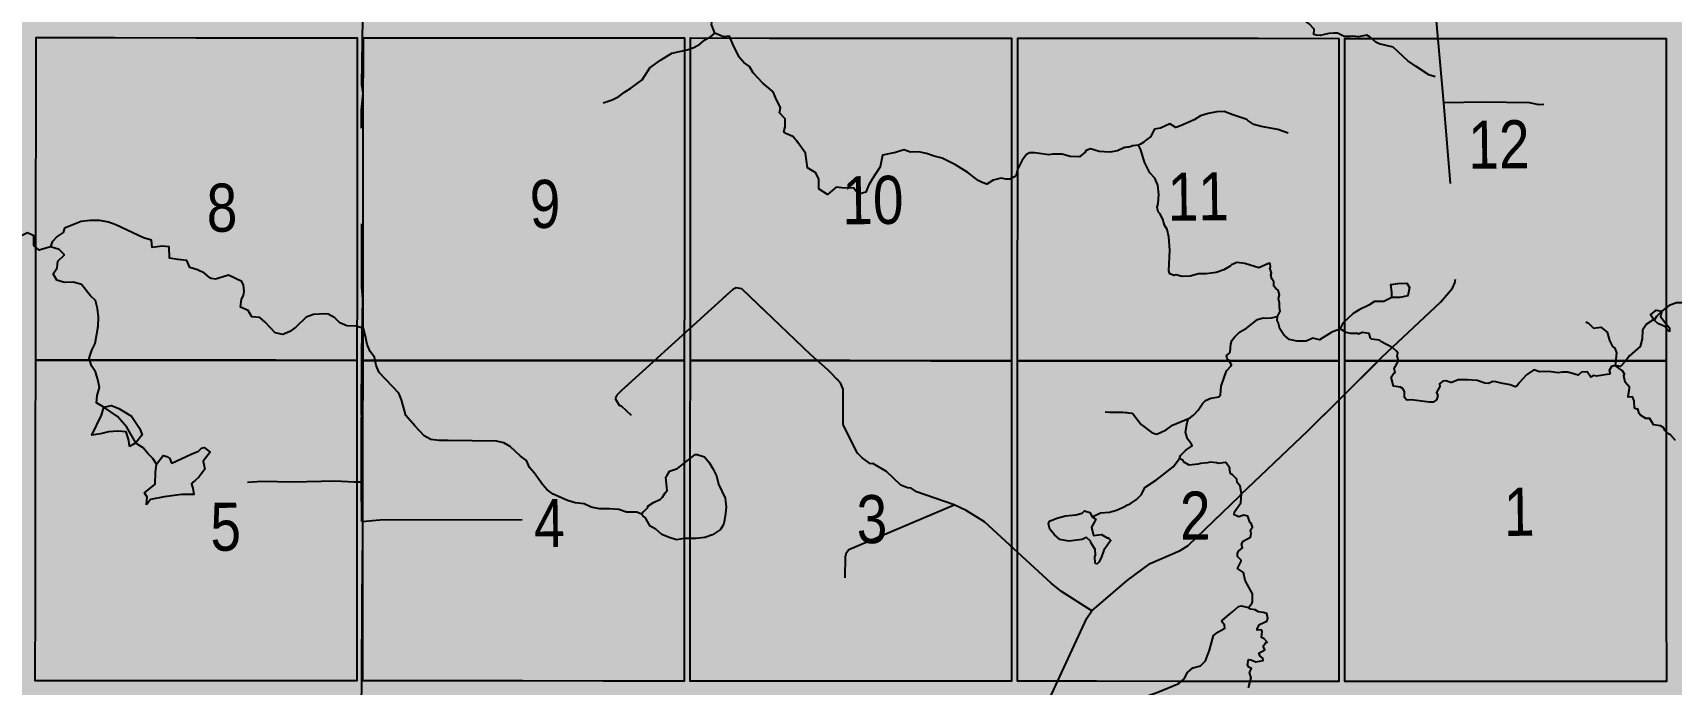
# Model space of a CAD drawing. Extents: x 399452 to 415540, y 6060435 to 6067869.
# Drawn here: x 409955.3 to 410227.1, y 6063408.6 to 6063516.7 of the extents above; entities that cross this region are included whole.
import ezdxf
from ezdxf.enums import TextEntityAlignment as Align

# ---------------------------------------------------------------- set-up
doc = ezdxf.new("R2010")
doc.units = 0
doc.header["$LTSCALE"] = 5
doc.linetypes.add('DASHED2', pattern=[9.525, 6.35, -3.175])
for name, color, linetype in [('Quarters', 8, 'Continuous'), ('RoadSeg', 57, 'DASHED2'), ('T-WATER', 160, 'Continuous')]:
    doc.layers.add(name, color=color, linetype=linetype)
doc.layers.add('ROUTE-MAP-BACKGROUND-H', color=7, linetype='Continuous', true_color=0xf0ebff)
doc.styles.add('120', font='ARIALN.TTF', dxfattribs={"height": 13})
doc.styles.get("Standard").update_dxf_attribs({"font": 'ARIALN.TTF'})

# ---------------------------------------------------------------- blocks, each defined once
blk = doc.blocks.new('*U228')
h = blk.add_hatch(color=255)
edge = h.paths.add_edge_path()
edge.add_line((-44, -28.5), (44, -28.5))
edge.add_arc((44, -22.5), 6, 270, 360)
edge.add_line((50, -22.5), (50, 21))
edge.add_arc((44, 21), 6, 0, 90)
edge.add_line((44, 27), (-44, 27))
edge.add_arc((-44, 21), 6, 90, 180)
edge.add_line((-50, 21), (-50, -22.5))
edge.add_arc((-44, -22.5), 6, 180, 270)
at = {"color": 1, "flags": 128}
blk.add_lwpolyline([(-44, -28.5, 3, 3, 0), (44, -28.5, 3, 3, 0.414214), (50, -22.5, 3, 3, 0), (50, 21, 3, 0, 0.414214), (44, 27, 0, 0, 0), (-44, 27, 0, 0, 0.414214), (-50, 21, 0, 0, 0), (-50, -22.5, 0, 3, 0.414214)], format="xyseb", close=True, dxfattribs=at)
at = {"color": 1, "lineweight": 30, "flags": 104}
blk.add_attdef('ENTER_TEXT', text='', height=10, dxfattribs=at).set_placement((0, 0), align=Align.MIDDLE_CENTER)

msp = doc.modelspace()

# ---------------------------------------------------------------- hatches: boundary and pattern name
at = {"layer": 'ROUTE-MAP-BACKGROUND-H'}
h = msp.add_hatch(color=256, dxfattribs=at)
h.dxf.hatch_style = 1
h.paths.add_polyline_path([(410779.995, 6062481.762), (410779.995, 6063736.327), (409587.427, 6063736.085), (409587.427, 6062481.762)])

# ---------------------------------------------------------------- linework, layer by layer
at = {"layer": 'Quarters', "flags": 128}
for points in [[(410009.084, 6063462.34), (409995.677, 6063462.347), (409982.27, 6063462.355), (409968.863, 6063462.363), (409955.79, 6063462.371), (409955.807, 6063475.75), (409955.824, 6063489.129), (409955.842, 6063502.508), (409955.859, 6063515.887), (409968.926, 6063515.879), (409982.329, 6063515.871), (409995.731, 6063515.863), (410009.133, 6063515.855), (410009.121, 6063502.476), (410009.108, 6063489.097), (410009.096, 6063475.719)], [(410063.38, 6063462.308), (410049.973, 6063462.316), (410036.566, 6063462.323), (410023.159, 6063462.331), (410010.087, 6063462.339), (410010.099, 6063475.718), (410010.112, 6063489.097), (410010.124, 6063502.476), (410010.136, 6063515.855), (410023.204, 6063515.847), (410036.606, 6063515.839), (410050.008, 6063515.831), (410063.41, 6063515.823), (410063.403, 6063502.444), (410063.395, 6063489.065), (410063.388, 6063475.687)], [(410117.676, 6063462.276), (410104.269, 6063462.284), (410090.863, 6063462.292), (410077.456, 6063462.3), (410064.384, 6063462.307), (410064.391, 6063475.686), (410064.398, 6063489.065), (410064.406, 6063502.444), (410064.414, 6063515.823), (410077.481, 6063515.815), (410090.883, 6063515.807), (410104.285, 6063515.799), (410117.687, 6063515.791), (410117.684, 6063502.412), (410117.682, 6063489.033), (410117.679, 6063475.655)], [(410171.973, 6063462.244), (410158.566, 6063462.252), (410145.159, 6063462.26), (410131.752, 6063462.268), (410118.68, 6063462.275), (410118.682, 6063475.654), (410118.685, 6063489.033), (410118.688, 6063502.412), (410118.69, 6063515.79), (410131.758, 6063515.783), (410145.16, 6063515.775), (410158.562, 6063515.767), (410171.964, 6063515.758), (410171.966, 6063502.38), (410171.968, 6063489.001), (410171.97, 6063475.622)], [(410226.269, 6063462.236), (410212.862, 6063462.238), (410199.455, 6063462.24), (410186.048, 6063462.242), (410172.976, 6063462.244), (410172.974, 6063475.622), (410172.972, 6063489.001), (410172.97, 6063502.38), (410172.968, 6063515.758), (410186.035, 6063515.755), (410199.437, 6063515.752), (410212.839, 6063515.748), (410226.241, 6063515.745), (410226.248, 6063502.368), (410226.255, 6063488.99), (410226.262, 6063475.613)], [(410009.084, 6063462.34), (410009.071, 6063448.961), (410009.059, 6063435.582), (410009.047, 6063422.203), (410009.035, 6063409.158), (409995.623, 6063409.166), (409982.212, 6063409.174), (409968.8, 6063409.182), (409955.722, 6063409.189), (409955.739, 6063422.234), (409955.756, 6063435.613), (409955.773, 6063448.992), (409955.79, 6063462.371), (409968.863, 6063462.363), (409982.27, 6063462.355), (409995.677, 6063462.347)], [(410063.38, 6063462.308), (410063.373, 6063448.929), (410063.365, 6063435.55), (410063.358, 6063422.171), (410063.351, 6063409.127), (410049.939, 6063409.135), (410036.527, 6063409.142), (410023.116, 6063409.15), (410010.039, 6063409.158), (410010.05, 6063422.202), (410010.063, 6063435.581), (410010.075, 6063448.96), (410010.087, 6063462.339), (410023.159, 6063462.331), (410036.566, 6063462.323), (410049.973, 6063462.316)], [(410117.676, 6063462.276), (410117.674, 6063448.897), (410117.671, 6063435.518), (410117.668, 6063422.14), (410117.666, 6063409.095), (410104.255, 6063409.103), (410090.843, 6063409.111), (410077.431, 6063409.119), (410064.354, 6063409.126), (410064.361, 6063422.171), (410064.369, 6063435.55), (410064.376, 6063448.928), (410064.384, 6063462.307), (410077.456, 6063462.3), (410090.863, 6063462.292), (410104.269, 6063462.284)], [(410171.973, 6063462.244), (410171.975, 6063448.865), (410171.977, 6063435.486), (410171.979, 6063422.108), (410171.982, 6063409.064), (410158.57, 6063409.071), (410145.158, 6063409.079), (410131.747, 6063409.087), (410118.669, 6063409.095), (410118.672, 6063422.139), (410118.675, 6063435.518), (410118.677, 6063448.897), (410118.68, 6063462.275), (410131.752, 6063462.268), (410145.159, 6063462.26), (410158.566, 6063462.252)], [(410226.269, 6063462.236), (410226.276, 6063448.859), (410226.283, 6063435.481), (410226.29, 6063422.104), (410226.297, 6063409.061), (410212.886, 6063409.062), (410199.474, 6063409.062), (410186.062, 6063409.063), (410172.985, 6063409.064), (410172.983, 6063422.108), (410172.981, 6063435.486), (410172.978, 6063448.865), (410172.976, 6063462.244), (410186.048, 6063462.242), (410199.455, 6063462.24), (410212.862, 6063462.238)]]:
    msp.add_lwpolyline(points, close=True, dxfattribs=at)
at = {"layer": 'RoadSeg'}
for p, q in [((410009.908, 6063435.573), (410009.834, 6063442.16)), ((410155.457, 6063439.809), (410155.718, 6063440.08))]:
    msp.add_line(p, q, dxfattribs=at)
at = {"layer": 'RoadSeg', "flags": 128}
for points in [[(410189.403, 6063505.05), (410188.134, 6063519.298), (410185.94, 6063547.267), (410185.208, 6063551.944), (410181.361, 6063570.062)], [(410009.855, 6063453.259), (410009.874, 6063463.722), (410010.053, 6063472.477), (410009.91, 6063474.504), (410009.849, 6063503.883), (410010.09, 6063506.616), (410009.893, 6063508.076), (410010.225, 6063531.508), (410010.102, 6063535.698), (410009.859, 6063536.192), (410009.287, 6063536.479), (410008.189, 6063536.489), (409999.051, 6063535.895), (409984.487, 6063535.451), (409980.259, 6063535.527), (409978.358, 6063535.72)], [(410169.365, 6063453.15), (410179.122, 6063462.873), (410188.844, 6063471.964), (410190.823, 6063474.336), (410191.204, 6063475.209), (410191.351, 6063476.077), (410191.438, 6063478.242), (410191.193, 6063483.494), (410189.403, 6063505.05)], [(410205.978, 6063504.805), (410205.215, 6063504.722), (410203.61, 6063505.054), (410195.988, 6063505.191), (410189.403, 6063505.05)], [(410009.834, 6063442.16), (410009.874, 6063463.722), (410010.053, 6063472.477), (410009.91, 6063474.504), (410009.91, 6063474.643)], [(410089.758, 6063453.204), (410089.762, 6063457.573), (410089.274, 6063458.628), (410087.165, 6063460.779), (410084.35, 6063463.247), (410072.904, 6063474.183), (410072.002, 6063474.364), (410071.408, 6063474.118), (410052.967, 6063457.321), (410052.185, 6063456.539), (410051.929, 6063456.034), (410052.552, 6063454.916), (410052.888, 6063454.79), (410054.587, 6063453.228)], [(410108.173, 6063438.368), (410101.905, 6063440.496), (410101.026, 6063441.143), (410100.393, 6063441.196), (410099.285, 6063441.639), (410096.908, 6063443.884), (410094.684, 6063445.201), (410094.285, 6063445.192), (410092.867, 6063446.16), (410092.118, 6063446.943), (410089.756, 6063451.617), (410089.762, 6063457.573), (410089.274, 6063458.628), (410087.165, 6063460.779), (410084.35, 6063463.247), (410072.904, 6063474.183), (410072.002, 6063474.364), (410071.408, 6063474.118), (410052.967, 6063457.321), (410052.185, 6063456.539), (410051.929, 6063456.034), (410052.552, 6063454.916), (410052.888, 6063454.79), (410056.214, 6063451.733), (410056.321, 6063451.37)], [(410155.718, 6063440.08), (410166.839, 6063450.632), (410179.122, 6063462.873), (410188.844, 6063471.964), (410190.823, 6063474.336), (410190.904, 6063474.521)], [(409990.936, 6063442.123), (409993.361, 6063442.308), (409998.421, 6063442.182), (410005.439, 6063442.332), (410008.602, 6063442.2), (410009.834, 6063442.16)], [(410090.064, 6063426.269), (410090.121, 6063429.797), (410090.274, 6063430.433), (410090.696, 6063430.941), (410108.173, 6063438.368)], [(410131.008, 6063420.787), (410125.981, 6063424.007), (410124.255, 6063425.368), (410113.158, 6063435.546), (410110.156, 6063437.412), (410108.173, 6063438.368)], [(410131.008, 6063420.787), (410136.856, 6063425.803), (410140.69, 6063428.613), (410145.634, 6063430.815), (410146.981, 6063431.609), (410155.457, 6063439.809)], [(410009.788, 6063399.103), (410009.998, 6063429.819), (410009.908, 6063435.573)], [(410009.908, 6063435.573), (410012.897, 6063435.87), (410036.486, 6063435.94)], [(410090.339, 6063363.421), (410096.593, 6063365.051), (410106.063, 6063367.217), (410106.591, 6063367.461), (410106.981, 6063367.868), (410120.625, 6063399.004), (410130.136, 6063419.537), (410131.008, 6063420.787)]]:
    msp.add_lwpolyline(points, dxfattribs=at)
at = {"layer": 'T-WATER'}
for p, q in [((410082.03, 6063498.753), (410082.024, 6063498.762)), ((410139.869, 6063498.745), (410139.857, 6063498.737))]:
    msp.add_line(p, q, dxfattribs=at)
at = {"layer": 'T-WATER', "flags": 128}
for points in [[(410068.42, 6063516.63), (410067.914, 6063518.038), (410068.055, 6063519.033), (410067.126, 6063520.262), (410067.049, 6063520.559), (410067.033, 6063521.775), (410067.27, 6063524.165), (410067.78, 6063525.929)], [(410187.959, 6063509.388), (410186.906, 6063509.73), (410184.772, 6063511.081), (410183.423, 6063512.024), (410180.993, 6063514.278), (410178.655, 6063514.862), (410178.098, 6063515.136), (410177.183, 6063515.977), (410176.63, 6063516.309), (410175.24, 6063516.031), (410174.233, 6063516.119), (410173.903, 6063516.051), (410172.858, 6063516.093), (410171.754, 6063516.606), (410171.149, 6063516.647), (410170.284, 6063516.558), (410168.891, 6063516.225), (410168.235, 6063516.287), (410167.82, 6063516.415), (410167.894, 6063517.31), (410167.031, 6063518.193), (410166.119, 6063518.835), (410164.827, 6063520.266)], [(410049.931, 6063505.046), (410051.431, 6063505.554), (410052.535, 6063506.097), (410053.452, 6063506.85), (410054.492, 6063507.488), (410056.391, 6063508.896), (410057.685, 6063510.894), (410059.457, 6063512.142), (410061.318, 6063513.281), (410063.841, 6063513.85), (410064.958, 6063514.219), (410065.963, 6063514.82), (410066.799, 6063515.489), (410067.736, 6063516.024), (410068.42, 6063516.63)], [(410082.024, 6063498.762), (410081.785, 6063499.023), (410081.371, 6063499.475), (410080.228, 6063499.96), (410079.907, 6063500.264), (410080.105, 6063501.071), (410080.111, 6063502.431), (410079.156, 6063503.391), (410079.315, 6063504.267), (410078.681, 6063505.553), (410078.1, 6063506.888), (410076.373, 6063508.378), (410074.816, 6063510.065), (410074.204, 6063511.087), (410073.25, 6063511.783), (410072.484, 6063512.646), (410071.421, 6063514.809), (410070.9, 6063516.107), (410069.903, 6063516.018), (410068.42, 6063516.63)], [(410163.583, 6063500.011), (410161.852, 6063500.614), (410159.055, 6063501.116), (410157.851, 6063501.488), (410156.843, 6063502.139), (410156.693, 6063502.317), (410154.387, 6063503.058), (410152.921, 6063503.6), (410151.711, 6063503.566), (410150.284, 6063503.276), (410149.023, 6063502.903), (410147.978, 6063502.24), (410145.722, 6063501.264), (410144.909, 6063500.99), (410143.904, 6063501.559), (410142.352, 6063500.864), (410141.386, 6063500.672), (410140.714, 6063499.439), (410140.13, 6063498.96), (410139.869, 6063498.745)], [(410133.948, 6063496.864), (410132.22, 6063496.986), (410130.74, 6063497.408), (410130.039, 6063497.181), (410129.879, 6063496.866), (410128.951, 6063496.13), (410127.373, 6063496.145), (410126.069, 6063496.552), (410124.523, 6063496.556), (410123.879, 6063496.448), (410121.541, 6063496.771), (410120.639, 6063496.748), (410120.176, 6063496.478), (410119.408, 6063495.535), (410118.631, 6063493.985), (410118.377, 6063492.917), (410117.4, 6063492.411), (410116.744, 6063492.39), (410115.973, 6063492.565), (410114.637, 6063492.237), (410113.562, 6063491.553), (410112.773, 6063491.83), (410112.149, 6063492.193), (410110.444, 6063493.501), (410108.355, 6063494.761), (410106.169, 6063495.904), (410104.806, 6063496.21), (410103.571, 6063496.632), (410102.257, 6063496.96), (410100.899, 6063496.897), (410099.786, 6063497.267), (410098.4, 6063496.836), (410096.268, 6063496.374), (410095.854, 6063494.418), (410094.521, 6063492.413), (410093.917, 6063491.363), (410093.522, 6063490.22), (410092.341, 6063489.904), (410092.18, 6063490.004), (410091.458, 6063490.971), (410090.011, 6063490.933), (410088.588, 6063491.091), (410087.144, 6063489.852), (410085.761, 6063490.766), (410085.702, 6063490.857), (410085.721, 6063492.395), (410085.188, 6063493.465), (410083.846, 6063494.266), (410083.491, 6063496.692), (410082.216, 6063498.491), (410082.03, 6063498.753)], [(410136.825, 6063497.682), (410136.559, 6063497.654), (410136.387, 6063497.635), (410135.239, 6063497.077), (410133.948, 6063496.864)], [(410138.736, 6063498.013), (410137.748, 6063497.934), (410137.338, 6063497.738), (410137.091, 6063497.711), (410136.825, 6063497.682)], [(410139.857, 6063498.737), (410139.595, 6063498.563), (410139.047, 6063498.198), (410138.736, 6063498.013)], [(410161.803, 6063469.623), (410162.241, 6063470.472), (410162.13, 6063471.032), (410162.095, 6063471.831), (410161.93, 6063472.592), (410162.119, 6063473.191), (410161.92, 6063473.989), (410161.562, 6063474.177), (410161.178, 6063474.664), (410161.157, 6063475.349), (410160.827, 6063475.878), (410160.686, 6063476.48), (410160.816, 6063476.828), (410160.532, 6063477.711), (410160.652, 6063477.876), (410160.55, 6063478.422), (410160.317, 6063478.424), (410158.701, 6063477.692), (410156.368, 6063478.383), (410155.016, 6063478.596), (410154.136, 6063478.192), (410153.921, 6063477.98), (410152.89, 6063477.338), (410151.601, 6063476.923), (410149.927, 6063476.706), (410148.66, 6063476.688), (410147.293, 6063476.33), (410145.975, 6063476.266), (410144.942, 6063476.522), (410144.653, 6063476.408), (410143.951, 6063476.672), (410143.785, 6063477.211), (410143.95, 6063480.595), (410143.784, 6063482.841), (410143.498, 6063484.061), (410143.024, 6063484.791), (410142.788, 6063485.767), (410142.255, 6063486.706), (410142, 6063486.986), (410141.824, 6063487.732), (410141.98, 6063488.349), (410142.084, 6063489.837), (410141.936, 6063491.426), (410141.45, 6063492.567), (410140.59, 6063493.46), (410139.707, 6063495.217), (410139.117, 6063497.265), (410138.736, 6063498.013)], [(410003.728, 6063470.03), (410001.858, 6063469.971), (410000.662, 6063469.498), (409998.937, 6063467.852), (409997.964, 6063467.137), (409996.802, 6063466.619), (409995.509, 6063466.925), (409993.873, 6063468.663), (409992.99, 6063469.462), (409991.653, 6063469.581), (409991.04, 6063470.607), (409989.749, 6063471.188), (409989.941, 6063472.486), (409990.265, 6063473.119), (409990.371, 6063473.796), (409990.272, 6063474.838), (409989.986, 6063475.436), (409987.766, 6063476.448), (409986.906, 6063476.218), (409986.148, 6063475.948), (409985.615, 6063475.834), (409984.9, 6063475.921), (409984.691, 6063476.019), (409983.759, 6063476.815), (409982.632, 6063477.376), (409981.349, 6063477.748), (409980.875, 6063478.917), (409979.348, 6063479.054), (409977.992, 6063479.298), (409977.949, 6063481.188), (409976.751, 6063481.291), (409975.108, 6063481.07), (409974.982, 6063482.276), (409973.686, 6063482.664), (409969.089, 6063484.817), (409967.836, 6063485.251), (409966.399, 6063485.521), (409964.793, 6063485.523), (409963.339, 6063485.388), (409960.574, 6063484.26), (409960.33, 6063483.528), (409959.349, 6063482.863), (409958.514, 6063482.027), (409958.211, 6063481.155)], [(409958.211, 6063481.155), (409956.367, 6063480.615), (409955.455, 6063481.369), (409955.499, 6063482.99), (409954.398, 6063483.506), (409953.326, 6063482.919), (409953.04, 6063482.629), (409952.151, 6063482.231)], [(409975.797, 6063445.103), (409975.203, 6063446.056), (409974.367, 6063446.885), (409973.63, 6063447.809), (409972.752, 6063448.383), (409972.413, 6063448.679), (409970.894, 6063451.226), (409969.364, 6063453.031), (409967.077, 6063454.546), (409965.872, 6063455.304), (409965.958, 6063456.511), (409966.344, 6063457.815), (409966.065, 6063459.175), (409965.686, 6063460.426), (409965.04, 6063461.415), (409964.672, 6063462.683), (409965.073, 6063464.002), (409965.633, 6063465.126), (409966.169, 6063467.989), (409966.187, 6063469.504), (409966.014, 6063470.948), (409965.722, 6063472.274), (409964.847, 6063473.066), (409963.359, 6063474.9), (409962.065, 6063475.303), (409960.538, 6063475.241), (409959.29, 6063475.653), (409958.694, 6063476.68), (409959.345, 6063477.702), (409959.462, 6063478.8), (409960.514, 6063479.804), (409960.492, 6063479.904), (409959.651, 6063480.742), (409958.211, 6063481.155)], [(410180.779, 6063472.771), (410179.408, 6063472.125), (410177.902, 6063472.128), (410176.953, 6063471.466), (410175.333, 6063470.697), (410174.317, 6063470.097), (410172.643, 6063468.492), (410172.14, 6063467.526)], [(410225.564, 6063470.518), (410224.679, 6063469.624), (410224.301, 6063469.012)], [(410230.466, 6063471.825), (410229.493, 6063471.891), (410227.956, 6063471.855), (410226.785, 6063471.417), (410225.564, 6063470.518)], [(410032.232, 6063448.914), (410024.227, 6063449.059), (410022.713, 6063449.013), (410021.306, 6063449.216), (410020.245, 6063449.805), (410018.657, 6063451.472), (410017.194, 6063453.204), (410016.492, 6063455.77), (410015.997, 6063456.908), (410012.75, 6063460.314), (410012.249, 6063461.477), (410011.967, 6063462.845), (410011.247, 6063463.798), (410010.75, 6063464.944), (410010.516, 6063466.349), (410010.165, 6063467.632), (410008.926, 6063468.031), (410007.421, 6063468.057), (410006.245, 6063468.576), (410005.392, 6063469.373), (410004.305, 6063469.98), (410003.728, 6063470.03)], [(410147.013, 6063452.671), (410147.342, 6063452.855), (410147.854, 6063453.231), (410148.623, 6063454.061), (410149.403, 6063455.25), (410149.826, 6063455.682), (410150.752, 6063456.086), (410152.043, 6063456.277), (410152.347, 6063456.593), (410152.438, 6063458.063), (410153.327, 6063460.574), (410154.119, 6063461.446), (410154.136, 6063461.574), (410153.646, 6063462.447), (410153.452, 6063462.609), (410153.327, 6063463.133), (410153.819, 6063463.528), (410153.947, 6063463.776), (410154.057, 6063465.034), (410154.215, 6063465.654), (410154.655, 6063466.203), (410155.511, 6063467.003), (410156.642, 6063467.653), (410158.466, 6063469.142), (410159.432, 6063469.402), (410159.88, 6063469.352), (410160.754, 6063469.415), (410161.803, 6063469.623)], [(410172.14, 6063467.526), (410170.828, 6063467.001), (410168.733, 6063465.764), (410167.667, 6063466.04), (410166.565, 6063465.513), (410165.056, 6063465.521), (410163.697, 6063465.789), (410162.822, 6063466.581), (410162.2, 6063467.585), (410161.886, 6063468.647), (410161.748, 6063468.854), (410161.803, 6063469.623)], [(410212.957, 6063468.756), (410213.4, 6063468.529), (410214.21, 6063467.667), (410215.416, 6063467.816), (410216.49, 6063466.994), (410216.842, 6063465.61), (410217.369, 6063464.627), (410217.758, 6063464.355), (410218.028, 6063463.558), (410217.779, 6063461.47)], [(410224.301, 6063469.012), (410223.97, 6063468.934), (410222.999, 6063468.366), (410222.357, 6063467.37), (410222.269, 6063465.923), (410221.949, 6063464.611), (410220.185, 6063463.069), (410219.469, 6063462.137), (410218.687, 6063461.319), (410217.779, 6063461.47)], [(410217.779, 6063461.47), (410217.194, 6063461.292), (410216.811, 6063460.663), (410216.952, 6063460.149), (410216.787, 6063460.031), (410214.699, 6063459.72), (410214.274, 6063459.801), (410213.753, 6063459.569), (410213.159, 6063460.408), (410212.231, 6063460.366), (410211.663, 6063459.869), (410209.929, 6063460.375), (410209.006, 6063460.382), (410208.347, 6063460.282), (410206.823, 6063460.481), (410205.248, 6063460.432), (410204.294, 6063460.771), (410203.111, 6063459.955), (410201.901, 6063458.63), (410201.571, 6063458.102), (410201.22, 6063457.941), (410200.364, 6063458.29), (410198.895, 6063458.537), (410198.016, 6063458.787), (410197.484, 6063458.834), (410196.781, 6063458.503), (410196.164, 6063458.536), (410194.912, 6063459.002), (410193.326, 6063459.131), (410191.755, 6063459.126), (410190.708, 6063458.662), (410190.519, 6063458.667), (410189.716, 6063458.965), (410189.237, 6063458.904), (410188.65, 6063458.437), (410188.733, 6063457.998), (410188.139, 6063456.992), (410188.406, 6063456.504), (410188.19, 6063455.773), (410187.611, 6063455.393), (410186.987, 6063455.392), (410183.988, 6063455.777), (410183.255, 6063455.711), (410182.838, 6063456.167), (410182.838, 6063457.139), (410182.642, 6063457.597), (410182.197, 6063457.886), (410181.011, 6063458.033), (410180.646, 6063459.556), (410181.102, 6063460.206), (410181.312, 6063460.308), (410181.128, 6063460.989), (410181.846, 6063462.277), (410181.621, 6063463.083), (410181.741, 6063463.564), (410181.527, 6063463.881), (410180.896, 6063464.436), (410178.944, 6063465.465), (410178.726, 6063465.677), (410177.38, 6063465.873), (410177.199, 6063466.01), (410176.974, 6063466.772), (410175.861, 6063466.94), (410175.236, 6063466.705), (410175.094, 6063466.801), (410173.903, 6063466.771), (410173.186, 6063466.958), (410172.475, 6063467.398), (410172.14, 6063467.526)], [(410227.786, 6063449.034), (410227.004, 6063449.988), (410226.563, 6063450.183), (410226.022, 6063450.713), (410225.864, 6063451.131), (410225.326, 6063451.495), (410224.163, 6063451.624), (410223.573, 6063452.683), (410222.87, 6063452.664), (410222.017, 6063453.235), (410221.811, 6063453.509), (410221.588, 6063454.269), (410221.335, 6063454.234), (410221.002, 6063454.413), (410220.962, 6063455.623), (410220.677, 6063456.258), (410219.982, 6063456.257), (410219.935, 6063456.402), (410220.2, 6063457.648), (410220.159, 6063457.872), (410219.457, 6063458.706), (410219.238, 6063459.781), (410219.37, 6063460.054), (410219.033, 6063460.6), (410217.779, 6063461.47)], [(410133.176, 6063453.772), (410133.944, 6063453.736), (410136.14, 6063453.745), (410136.554, 6063453.698), (410136.821, 6063453.667)], [(410136.821, 6063453.667), (410137.088, 6063453.637), (410137.614, 6063453.576), (410137.827, 6063453.428), (410139.159, 6063451.682), (410141.016, 6063450.329), (410141.748, 6063450.075), (410143.344, 6063450.815), (410144.349, 6063451.576), (410147.013, 6063452.671)], [(410145.554, 6063446.044), (410145.684, 6063446.572), (410146.572, 6063447.454), (410147.633, 6063448.135), (410147.534, 6063448.412), (410146.832, 6063449.34), (410146.504, 6063450.442), (410146.776, 6063452.011), (410147.013, 6063452.671)], [(410056.302, 6063436.836), (410055.489, 6063437.13), (410053.81, 6063437.164), (410052.52, 6063437.57), (410050.951, 6063437.704), (410049.329, 6063437.706), (410047.92, 6063437.993), (410046.787, 6063438.545), (410045.263, 6063438.713), (410043.983, 6063439.107), (410041.644, 6063440.155), (410040.655, 6063440.852), (410039.851, 6063441.719), (410038.463, 6063443.667), (410037.696, 6063444.579), (410037.196, 6063445.737), (410036.207, 6063446.42), (410034.486, 6063448.034), (410033.419, 6063448.632), (410032.232, 6063448.914)], [(410141.729, 6063442.539), (410144.489, 6063444.667), (410145.554, 6063446.044)], [(410156.966, 6063421.342), (410157.515, 6063422.009), (410157.668, 6063422.275), (410157.64, 6063423.61), (410156.422, 6063425.791), (410156.148, 6063427.14), (410155.16, 6063427.79), (410155.757, 6063429.027), (410155.739, 6063429.187), (410155.179, 6063429.8), (410155.142, 6063430.279), (410155.293, 6063430.683), (410156.003, 6063431.258), (410155.818, 6063431.863), (410156.101, 6063432.353), (410157.319, 6063432.978), (410157.425, 6063433.625), (410157.312, 6063434.228), (410157.662, 6063434.686), (410157.402, 6063435.301), (410157.182, 6063435.502), (410156.873, 6063436.509), (410156.223, 6063436.638), (410155.35, 6063436.371), (410154.609, 6063436.714), (410154.658, 6063437.181), (410155.684, 6063438.721), (410155.808, 6063440.217), (410155.592, 6063441.472), (410155.116, 6063442.071), (410155.047, 6063442.651), (410154.309, 6063443.351), (410154.01, 6063443.513), (410153.84, 6063444.342), (410153.88, 6063444.44), (410153.262, 6063445.334), (410153.14, 6063445.413), (410151.993, 6063445.247), (410151.664, 6063445.345), (410150.624, 6063445.431), (410150.173, 6063445.317), (410148.998, 6063445.239), (410148.647, 6063445.098), (410147.138, 6063444.956), (410146.175, 6063445.503), (410146.145, 6063445.733), (410145.554, 6063446.044)], [(410136.82, 6063438.293), (410137.083, 6063438.417), (410137.374, 6063438.555), (410138.404, 6063439.24), (410139.231, 6063440.075), (410139.753, 6063441.219), (410141.729, 6063442.539)], [(410131.024, 6063436.373), (410132.407, 6063437.023), (410133.942, 6063437.143), (410135.105, 6063437.483), (410136.556, 6063438.169), (410136.82, 6063438.293)], [(410150.516, 6063414.243), (410151.17, 6063416.669), (410151.893, 6063417.223), (410153.03, 6063417.915), (410153.021, 6063418.407), (410152.577, 6063419.016), (410152.605, 6063419.173), (410153.412, 6063419.904), (410154.402, 6063420.648), (410155.299, 6063421.52), (410155.797, 6063421.62), (410156.966, 6063421.342)], [(410156.959, 6063407.976), (410157.408, 6063409.679), (410157.132, 6063410.525), (410157.484, 6063411.201), (410157.055, 6063411.421), (410156.823, 6063411.816), (410156.986, 6063412.678), (410157.353, 6063412.666), (410158.177, 6063412.343), (410159.406, 6063412.565), (410159.349, 6063412.938), (410158.917, 6063413.241), (410158.699, 6063413.742), (410159.701, 6063414.306), (410159.39, 6063414.932), (410159.822, 6063415.465), (410160.058, 6063415.595), (410159.587, 6063416.142), (410159.111, 6063416.354), (410159.256, 6063417.367), (410159.124, 6063417.599), (410158.435, 6063417.582), (410158.429, 6063417.811), (410158.775, 6063418.512), (410160.015, 6063419.064), (410160.159, 6063419.5), (410160.001, 6063420.327), (410159.434, 6063420.516), (410158.654, 6063420.595), (410158.089, 6063420.946), (410157.305, 6063421.058), (410156.966, 6063421.342)], [(410136.817, 6063404.232), (410137.079, 6063404.428), (410138.594, 6063405.56), (410139.427, 6063406.4), (410141.915, 6063407.272), (410145.408, 6063408.741), (410146.309, 6063409.493), (410146.864, 6063410.552), (410147.768, 6063411.296), (410149.022, 6063411.636), (410149.824, 6063412.462), (410150.516, 6063414.243)]]:
    msp.add_lwpolyline(points, dxfattribs=at)
for points in [[(410182.061, 6063472.754), (410180.779, 6063472.771), (410180.76, 6063473.672), (410180.596, 6063474.901), (410181.742, 6063475.087), (410183.268, 6063475.152), (410183.661, 6063474.425), (410183.4, 6063473.023), (410182.061, 6063472.754)], [(410226.805, 6063467.052), (410226.231, 6063467.722), (410226.036, 6063467.95), (410224.871, 6063468.458), (410224.301, 6063469.012), (410223.978, 6063469.374), (410223.678, 6063469.914), (410224.605, 6063470.671), (410225.564, 6063470.518), (410225.31, 6063469.597), (410226.231, 6063468.456), (410226.797, 6063467.754), (410226.805, 6063467.052)], [(409971.318, 6063448.051), (409971.221, 6063449.037), (409970.793, 6063450.475), (409969.393, 6063450.578), (409967.877, 6063450.451), (409966.553, 6063450.135), (409965.069, 6063449.924), (409966.705, 6063453.269), (409967.077, 6063454.546), (409968.378, 6063454.84), (409969.562, 6063454.331), (409971.667, 6063453.055), (409972.988, 6063451.06), (409973.421, 6063449.989), (409972.413, 6063448.679), (409971.318, 6063448.051)], [(409974.167, 6063438.392), (409974.174, 6063438.476), (409974.269, 6063439.642), (409973.827, 6063440.347), (409975.625, 6063441.802), (409975.639, 6063443.749), (409975.797, 6063445.103), (409976.908, 6063446.529), (409977.564, 6063446.389), (409978.015, 6063446.07), (409978.236, 6063445.392), (409978.379, 6063445.264), (409981.582, 6063446.78), (409982.218, 6063447.032), (409982.764, 6063447.248), (409983.291, 6063447.747), (409983.716, 6063447.891), (409984.723, 6063447.123), (409983.58, 6063445.618), (409983.84, 6063444.263), (409982.855, 6063442.983), (409982.213, 6063442.421), (409981.959, 6063442.199), (409981.606, 6063441.774), (409981.87, 6063441.137), (409982.028, 6063440.071), (409979.999, 6063440.068), (409977.075, 6063439.706), (409974.805, 6063439.27), (409974.167, 6063438.392)], [(410062.086, 6063432.541), (410060.845, 6063432.959), (410059.678, 6063433.467), (410058.657, 6063434.322), (410057.728, 6063434.84), (410057.303, 6063435.577), (410056.948, 6063436.192), (410056.54, 6063436.509), (410056.302, 6063436.836), (410056.526, 6063437.174), (410056.655, 6063437.25), (410057.309, 6063437.94), (410057.348, 6063438.147), (410058.262, 6063438.756), (410059.425, 6063439.301), (410059.753, 6063439.646), (410060.18, 6063440.352), (410060.547, 6063440.742), (410060.307, 6063442.952), (410060.516, 6063443.289), (410060.946, 6063443.961), (410062.241, 6063444.374), (410063.336, 6063445.261), (410064.34, 6063446.075), (410065.157, 6063446.737), (410065.491, 6063446.714), (410066.747, 6063446.327), (410067.524, 6063445.391), (410068.172, 6063444.307), (410068.713, 6063443.182), (410069.033, 6063441.769), (410070.152, 6063439.496), (410070.33, 6063437.998), (410070.173, 6063436.471), (410069.977, 6063435.57), (410069.872, 6063435.087), (410069.384, 6063434.253), (410068.055, 6063433.394), (410066.79, 6063432.953), (410065.298, 6063432.761), (410064.333, 6063432.772), (410063.422, 6063432.783), (410063.329, 6063432.766), (410062.086, 6063432.541)], [(410131.819, 6063428.508), (410131.546, 6063428.72), (410131.498, 6063429.741), (410131.603, 6063429.999), (410131.515, 6063430.929), (410130.828, 6063432.119), (410130.788, 6063432.324), (410130.111, 6063432.928), (410129.941, 6063432.912), (410129.37, 6063432.61), (410127.156, 6063432.328), (410125.701, 6063432.605), (410124.775, 6063433.397), (410124.03, 6063434.337), (410123.787, 6063435.235), (410123.918, 6063435.538), (410123.963, 6063435.643), (410125.161, 6063436.168), (410126.61, 6063436.538), (410128.34, 6063436.68), (410129.402, 6063436.98), (410129.795, 6063437.347), (410130.629, 6063437.104), (410131.024, 6063436.373), (410131.659, 6063435.981), (410131.417, 6063435.534), (410130.946, 6063434.666), (410131.255, 6063433.29), (410132.61, 6063433.458), (410133.536, 6063432.871), (410133.741, 6063432.876), (410133.942, 6063432.652), (410134.136, 6063432.435), (410133.942, 6063432.165), (410132.991, 6063430.843), (410132.53, 6063429.596), (410132.13, 6063428.862), (410131.819, 6063428.508)]]:
    msp.add_lwpolyline(points, close=True, dxfattribs=at)

# ---------------------------------------------------------------- block references
at = {"xscale": 0.9987944844461197, "yscale": 0.9987944844461197, "zscale": 0.9987944844461197}
msp.add_blockref('*U228', (410235.751, 6063398.215), dxfattribs=at)

# ---------------------------------------------------------------- texts
at = {"layer": 'RoadSeg', "style": '120'}
for s, height, p in [('12', 7.9745, (410193.486, 6063494.107)), ('9', 7.974, (410037.787, 6063484.282)), ('10', 7.9745, (410089.634, 6063484.89)), ('11', 7.9745, (410143.615, 6063485.481)), ('8', 7.974, (409984.19, 6063483.653)), ('2', 7.974, (410145.658, 6063432.562)), ('1', 7.974, (410199.405, 6063433.193)), ('5', 7.974, (409984.801, 6063430.728)), ('4', 7.974, (410038.501, 6063431.315)), ('3', 7.974, (410092.012, 6063431.975))]:
    msp.add_text(s, height=height, rotation=0.67212, dxfattribs=at).set_placement(p)

doc.saveas('drawing.dxf')
